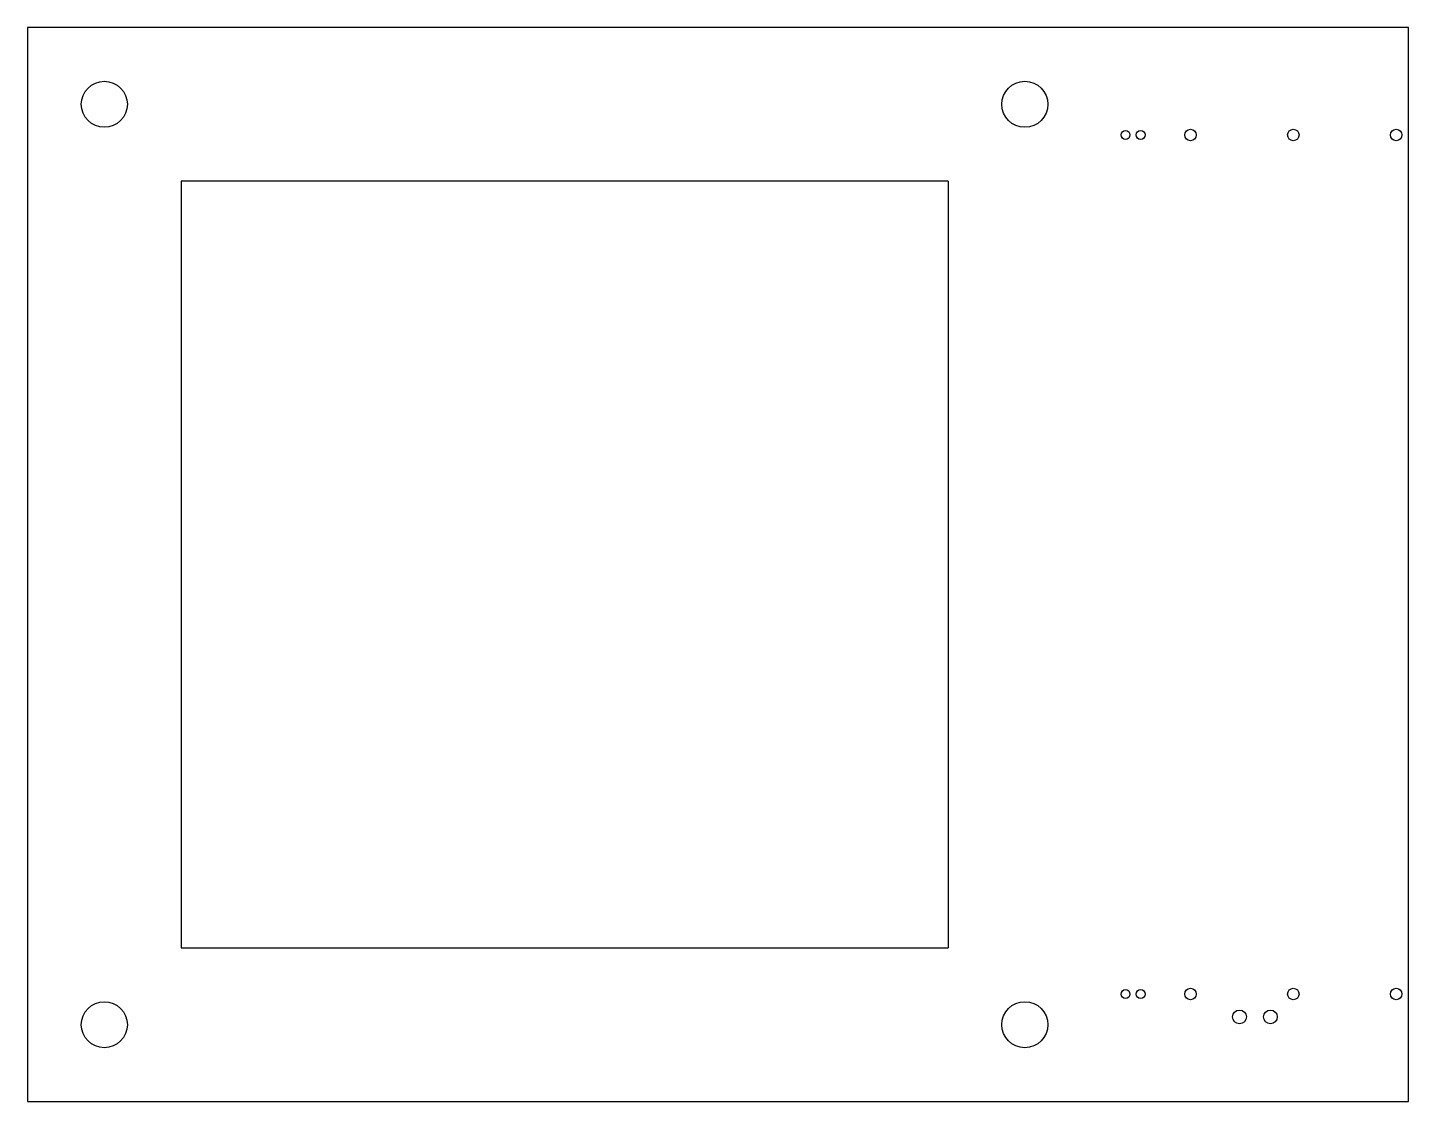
# Model space of a CAD drawing. Header units: millimetres. Extents: x 0 to 900, y 0 to 700.
import ezdxf

# ---------------------------------------------------------------- set-up
doc = ezdxf.new("R2010")
doc.units = ezdxf.units.MM

# ---------------------------------------------------------------- blocks, each defined once
blk = doc.blocks.new('*U2')
blk.add_circle((0, 0), 15)
blk = doc.blocks.new('*U3')
at = {"color": 0, "linetype": 'ByBlock', "lineweight": -2, "transparency": 16777216}
for p in [(0, 0), (600, 0), (0, -600), (600, -600)]:
    blk.add_blockref('*U2', p, dxfattribs=at)

msp = doc.modelspace()

# ---------------------------------------------------------------- linework, layer by layer
for p, q in [((900, 700), (0, 700)), ((0, 700), (0, 0)), ((900, 0), (900, 700)), ((100, 600), (100, 100)), ((600, 600), (100, 600)), ((600, 600), (600, 100)), ((100, 100), (600, 100)), ((0, 0), (900, 0))]:
    msp.add_line(p, q)
for centre, radius in [((715.64, 630.04), 2.9), ((725.47, 630.04), 2.9), ((758, 630), 3.75), ((825, 630), 3.75), ((892, 630), 3.75), ((715.64, 69.96), 2.9), ((725.47, 69.96), 2.9), ((758, 70), 3.75), ((825, 70), 3.75), ((892, 70), 3.75), ((789.93, 55.06), 4.5), ((810.06, 55.06), 4.5)]:
    msp.add_circle(centre, radius)

# ---------------------------------------------------------------- block references
msp.add_blockref('*U3', (50, 650))

doc.saveas('drawing.dxf')
